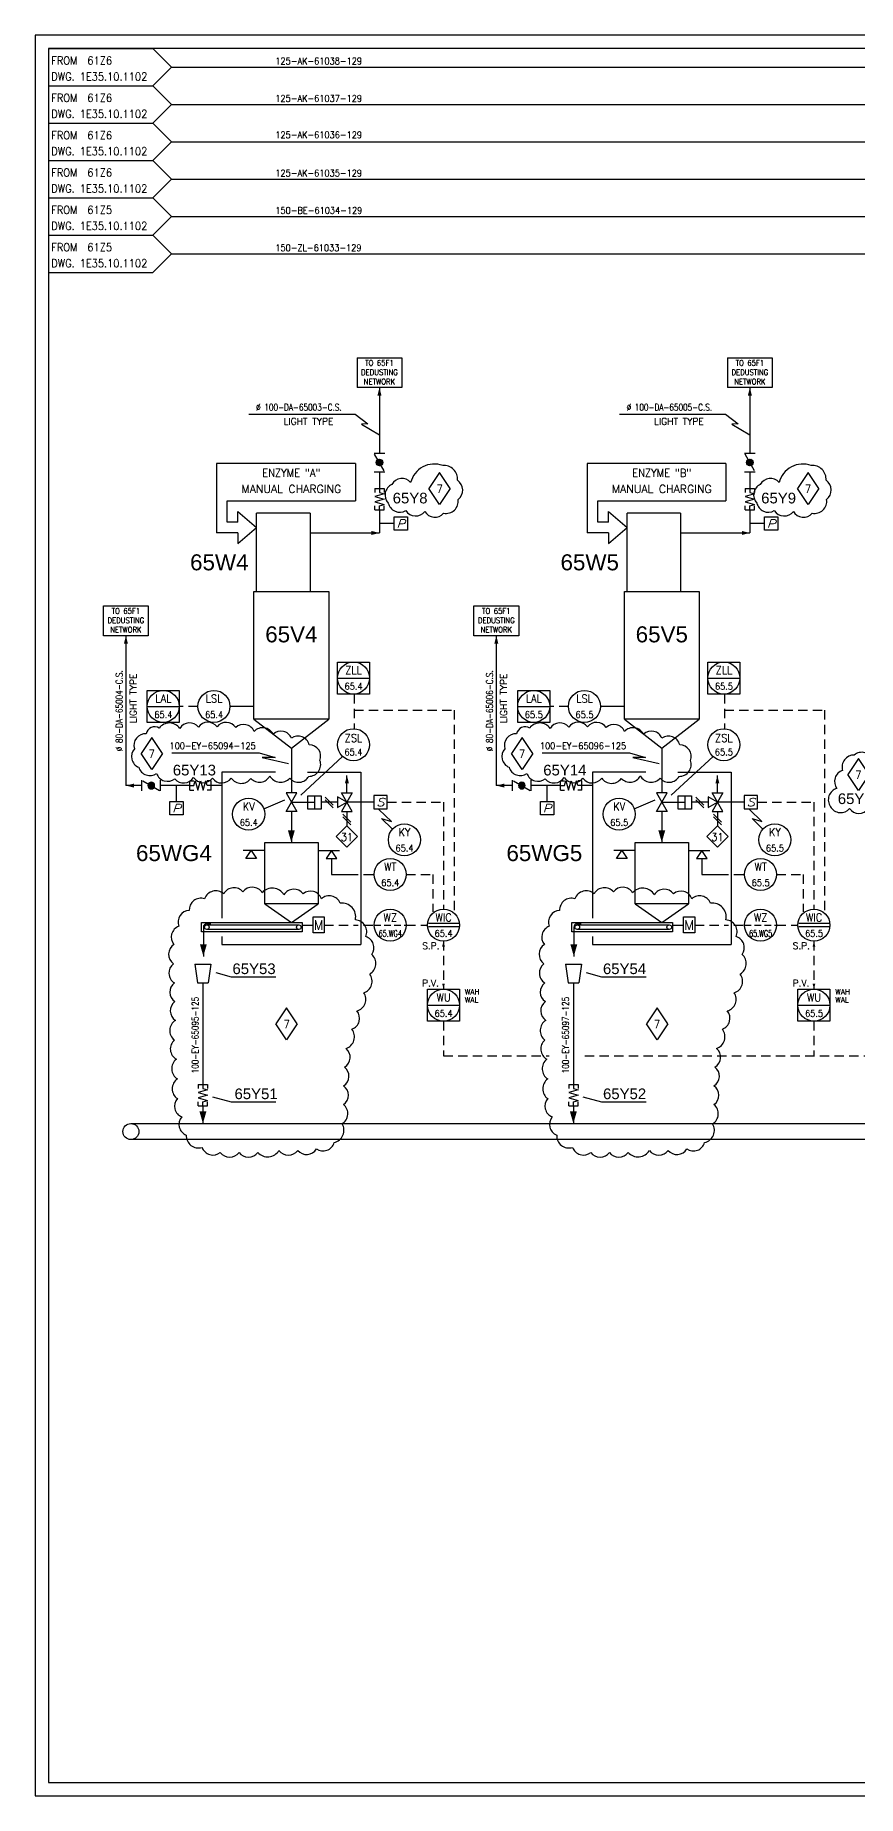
# Model space of a CAD drawing. Extents: x -2 to 170, y 0 to 66.
# Drawn here: x -2.2 to 28.7, y 0 to 66 of the extents above; entities that cross this region are included whole.
import ezdxf
from ezdxf.enums import TextEntityAlignment as Align

# ---------------------------------------------------------------- set-up
doc = ezdxf.new("R2010")
doc.units = 0
doc.header["$LTSCALE"] = 0.5
doc.header["$MEASUREMENT"] = 0
doc.linetypes.add('DASHED', pattern=[0.75, 0.5, -0.25])
doc.linetypes.add('TRATT2', pattern=[1.1, 0.7, -0.4])
doc.layers.get('0').update_dxf_attribs({"linetype": 'CONTINUOUS'})
for name, color, linetype in [('GREEN', 92, 'CONTINUOUS'), ('NUVOLA', 6, 'CONTINUOUS'), ('RED', 1, 'CONTINUOUS'), ('S', 7, 'CONTINUOUS'), ('TRATT2', 5, 'TRATT2'), ('Y', 92, 'CONTINUOUS')]:
    doc.layers.add(name, color=color, linetype=linetype)
doc.styles.add('A4', font='arial.ttf', dxfattribs={"height": 0.4})
doc.styles.add('A6', font='arial.ttf', dxfattribs={"height": 0.6})
doc.styles.add('C6', font='COMPLEX', dxfattribs={"height": 0.6})
doc.styles.add('S', font='ITALIC', dxfattribs={"height": 6})
doc.styles.add('S15', font='SIMPLEX', dxfattribs={"width": 0.9, "height": 0.15})
doc.styles.add('S2', font='SIMPLEX', dxfattribs={"height": 0.2})
doc.styles.add('S25', font='SIMPLEX', dxfattribs={"height": 0.25})
doc.styles.add('S2S', font='SIMPLEX', dxfattribs={"width": 0.7, "height": 0.2})
doc.styles.add('S3', font='SIMPLEX', dxfattribs={"width": 0.9, "height": 0.3})
doc.styles.add('S35S', font='SIMPLEX', dxfattribs={"width": 0.5, "height": 0.35})

# ---------------------------------------------------------------- blocks, each defined once
blk = doc.blocks.new('FRECC2', base_point=(19.5, 44))
at = {"layer": 'RED'}
blk.add_solid([(19.5, 44), (19.955, 44.13), (19.955, 43.87)], dxfattribs=at)
blk = doc.blocks.new('FLESS')
at = {"layer": 'S'}
for p, q in [((-0.175, 0.8), (-0.175, 0.65)), ((-0.175, 0.8), (0.175, 0.8)), ((0, 0.8), (0, 0.65)), ((0.175, 0.8), (0.175, 0.65)), ((0.175, 0.6), (-0.175, 0.5)), ((-0.175, 0.5), (0.175, 0.4)), ((0.175, 0.4), (-0.175, 0.3)), ((-0.175, 0.3), (0.175, 0.2)), ((-0.175, 0), (-0.175, 0.15)), ((-0.175, 0), (0.175, 0)), ((0, 0.65), (0.175, 0.6)), ((0, 0.15), (0.175, 0.2)), ((0, 0), (0, 0.15)), ((0.175, 0), (0.175, 0.15))]:
    blk.add_line(p, q, dxfattribs=at)
at = {"style": 'S2'}
for tag, p in [('1', (-0.3, 0.4)), ('2', (0.5, 0.4))]:
    blk.add_attdef(tag, text='', height=0.2, rotation=90, dxfattribs=at).set_placement(p, align=Align.CENTER)
blk = doc.blocks.new('LOCALE')
blk.add_circle((0, 0), 0.6)
at = {"width": 0.9}
for tag, height, style, p in [('SIGLA', 0.3, 'S3', (0.005, 0.139)), ('NUMERO', 0.25, 'S25', (0.005, -0.436))]:
    blk.add_attdef(tag, text='', height=height, dxfattribs=dict(at, style=style)).set_placement(p, align=Align.CENTER)
blk = doc.blocks.new('FRECC1', base_point=(50.2, 51.5))
blk.add_solid([(50.2, 51.5), (50.5, 51.575), (50.5, 51.425)])
blk = doc.blocks.new('MOTOR', base_point=(11.35, 51))
for p, q in [((11, 52), (11.7, 52)), ((11, 51), (11, 52)), ((11.7, 52), (11.7, 51)), ((11.7, 51), (11, 51))]:
    blk.add_line(p, q)
at = {"style": 'C6'}
blk.add_text('M', height=0.6, dxfattribs=at).set_placement((11.35, 51.18), align=Align.CENTER)
blk = doc.blocks.new('PRESA', base_point=(1.75, 0.1))
for p, q in [((1.5, 0.1), (1.5, 0.6)), ((1.5, 0.6), (2, 0.6)), ((2, 0.1), (1.5, 0.1)), ((2, 0.6), (2, 0.1))]:
    blk.add_line(p, q)
at = {"style": 'S', "width": 1.2}
blk.add_attdef('1', text='', height=0.3, dxfattribs=at).set_placement((1.75, 0.2), align=Align.CENTER)
blk = doc.blocks.new('STRUM0', base_point=(6.476, 4.681))
blk.add_circle((6.476, 4.681), 0.6)
at = {"style": 'S3', "width": 0.9}
blk.add_attdef('2', text='', height=0.3, dxfattribs=at).set_placement((6.481, 4.821), align=Align.CENTER)
at = {"layer": 'S', "style": 'S25', "width": 0.9}
blk.add_attdef('1', text='', height=0.25, dxfattribs=at).set_placement((6.481, 4.245), align=Align.CENTER)
blk = doc.blocks.new('STRUMC')
blk.add_line((-0.6, 0), (0.6, 0))
blk.add_lwpolyline([(-0.6, 0.6), (0.6, 0.6), (0.6, -0.6), (-0.6, -0.6), (-0.6, 0.6)])
blk.add_circle((0, 0), 0.6)
at = {"style": 'S3', "width": 0.9}
blk.add_attdef('2', text='', height=0.3, dxfattribs=at).set_placement((0.005, 0.139), align=Align.CENTER)
at = {"style": 'S2'}
for tag, p in [('3', (0.8, 0.4)), ('4', (0.8, 0.1))]:
    blk.add_attdef(tag, p, '', height=0.2, dxfattribs=at)
at = {"layer": 'S', "style": 'S25', "width": 0.9}
blk.add_attdef('1', text='', height=0.25, dxfattribs=at).set_placement((0.005, -0.436), align=Align.CENTER)
blk = doc.blocks.new('NOMEN', base_point=(35, 22))
for p, q in [((35, 22.8), (34.6, 22.4)), ((35.4, 22.4), (35, 22.8)), ((34.6, 22.4), (35, 22)), ((35, 22), (35.4, 22.4))]:
    blk.add_line(p, q)
at = {"style": 'S3', "width": 0.9}
blk.add_attdef('1', text='', height=0.3, dxfattribs=at).set_placement((35, 22.236), align=Align.CENTER)
blk = doc.blocks.new('COMPNEU', base_point=(32.45, 18.2))
for p, q in [((32.6, 18.35), (32.3, 18.05)), ((32.7, 18.35), (32.4, 18.05))]:
    blk.add_line(p, q)
blk = doc.blocks.new('STRUM', base_point=(33, 38))
blk.add_circle((33, 38), 0.6)
at = {"width": 0.9}
for tag, height, style, p in [('2', 0.3, 'S3', (33, 38.1)), ('1', 0.25, 'S25', (33, 37.6))]:
    blk.add_attdef(tag, text='', height=height, dxfattribs=dict(at, style=style)).set_placement(p, align=Align.CENTER)
blk = doc.blocks.new('K', base_point=(1.6, 2.4))
for p, q in [((1.6, 2.6), (1.6, 2.2)), ((1.6, 2.2), (2.3, 2.6)), ((2.3, 2.2), (1.6, 2.6)), ((2.3, 2.6), (2.3, 2.2))]:
    blk.add_line(p, q)
blk = doc.blocks.new('TREV', base_point=(31.1, 15.45))
for p, q in [((30.75, 15.65), (30.75, 15.25)), ((30.75, 15.25), (31.45, 15.65)), ((31.45, 15.25), (30.75, 15.65)), ((30.9, 15.8), (31.3, 15.8)), ((31.1, 15.45), (30.9, 15.8)), ((31.3, 15.8), (31.1, 15.45)), ((31.45, 15.65), (31.45, 15.25))]:
    blk.add_line(p, q)
blk = doc.blocks.new('COMPUTER')
blk.add_line((-0.6, 0), (0.6, 0))
blk.add_lwpolyline([(-0.6, 0.6), (0.6, 0.6), (0.6, -0.6), (-0.6, -0.6), (-0.6, 0.6)])
blk.add_circle((0, 0), 0.6)
at = {"width": 0.9}
for tag, height, style, p in [('SIGLA', 0.3, 'S3', (0.005, 0.139)), ('NUMERO', 0.25, 'S25', (0.005, -0.436))]:
    blk.add_attdef(tag, text='', height=height, dxfattribs=dict(at, style=style)).set_placement(p, align=Align.CENTER)
at = {"style": 'S2'}
for tag, p in [('3', (0.8, 0.4)), ('4', (0.8, 0.1))]:
    blk.add_attdef(tag, p, '', height=0.2, dxfattribs=at)
blk = doc.blocks.new('LINEA-P')
at = {"style": 'S25', "width": 0.8}
blk.add_attdef('PRO', (0.016, 0.126), '', height=0.25, dxfattribs=at)
at = {"style": 'S25', "flags": 1}
for tag, p, width in [('LINE', (0.016, -0.303), 0.8), ('FROM', (0.016, -0.731), 0.8), ('TO', (0.016, -1.16), 0.8), ('SIZE', (0.016, -2.017), 0.8), ('FLUID', (0.016, -1.588), 0.8), ('T.C', (0.016, -2.874), 0.8), ('CLASS', (0.016, -2.445), 0.8), ('BARS', (0, -3.258), 0.8), ('TRAC', (0, -4.076), 0.9), ('RATING', (0, -3.656), 0.8), ('ISOLAT', (0, -4.485), 0.8), ('SPESS', (0, -4.913), 0.8)]:
    blk.add_attdef(tag, p, '', height=0.25, dxfattribs=dict(at, width=width))
blk = doc.blocks.new('QUA-LOC')
for p, q in [((-0.566, 0.076), (0.578, 0.076)), ((-0.566, -0.056), (0.578, -0.056))]:
    blk.add_line(p, q)
blk.add_circle((0, 0), 0.6)
at = {"width": 0.9}
for tag, height, style, p in [('SIGLA', 0.3, 'S3', (0.005, 0.139)), ('NUMERO', 0.25, 'S25', (0.005, -0.436))]:
    blk.add_attdef(tag, text='', height=height, dxfattribs=dict(at, style=style)).set_placement(p, align=Align.CENTER)
blk = doc.blocks.new('FRECC4')
blk.add_solid([(0, 0), (0.21, 0.0525), (0.21, -0.0525)])
blk = doc.blocks.new('*X20')
for p, q in [((12.778, 29.501), (12.903, 29.626)), ((12.782, 29.47), (12.934, 29.622)), ((12.786, 29.544), (12.86, 29.618)), ((12.792, 29.444), (12.96, 29.612)), ((12.806, 29.423), (12.981, 29.598)), ((12.823, 29.405), (12.999, 29.581)), ((12.844, 29.391), (13.013, 29.56)), ((12.87, 29.38), (13.023, 29.534)), ((12.9, 29.376), (13.028, 29.504)), ((12.942, 29.382), (13.022, 29.462))]:
    blk.add_line(p, q)
blk = doc.blocks.new('B')
for p, q in [((0, 0.2), (0, -0.2)), ((0.041, -0.178), (0.665, 0.18)), ((0.7, 0.2), (0.7, -0.2))]:
    blk.add_line(p, q)
blk.add_circle((0.353, 0.001), 0.125)
blk.add_blockref('*X20', (-12.55, -29.5))
at = {"layer": 'S', "style": 'S2S', "width": 0.7}
for p in [(0.35, 0.3), (0.35, -0.5)]:
    blk.add_attdef('B', text='', height=0.2, dxfattribs=at).set_placement(p, align=Align.CENTER)
blk = doc.blocks.new('LOSAND', base_point=(17.8, 5.4))
for p, q in [((13.2, 6.1), (17.1, 6.1)), ((13.2, 6.1), (13.2, 4.7)), ((17.1, 6.1), (17.8, 5.4)), ((17.8, 5.4), (17.1, 4.7)), ((13.2, 4.7), (17.1, 4.7))]:
    blk.add_line(p, q)
at = {"layer": 'S'}
for tag, p, height, style, width in [('3', (13.3, 5.5), 0.35, 'S35S', 0.5), ('1', (13.3, 5.5), 0.3, 'S3', 0.9), ('4', (13.3, 4.9), 0.35, 'S35S', 0.5), ('2', (13.3, 4.9), 0.3, 'S3', 0.9)]:
    blk.add_attdef(tag, p, '', height=height, dxfattribs=dict(at, style=style, width=width))
blk = doc.blocks.new('LINEA')
at = {"layer": 'S', "style": 'S25', "width": 0.9}
blk.add_attdef('LINE', (0, 0.14), '', height=0.25, dxfattribs=at)
blk = doc.blocks.new('RETRO-Q')
at = {"linetype": 'DASHED'}
blk.add_line((-0.6, 0), (0.6, 0), dxfattribs=at)
blk.add_circle((0, 0), 0.6)
at = {"width": 0.9}
for tag, height, style, p in [('SIGLA', 0.3, 'S3', (0.005, 0.139)), ('NUMERO', 0.25, 'S25', (0.005, -0.436))]:
    blk.add_attdef(tag, text='', height=height, dxfattribs=dict(at, style=style)).set_placement(p, align=Align.CENTER)
blk = doc.blocks.new('RIDSP')
at = {"layer": 'S'}
for p, q in [((0.7, 0.3), (0, 0.2)), ((0, 0.2), (0, -0.2)), ((0.7, 0.3), (0.7, -0.3)), ((0.7, -0.3), (0, -0.2))]:
    blk.add_line(p, q, dxfattribs=at)
blk = doc.blocks.new('REV')
at = {"layer": 'Y'}
for p, q in [((0, 0.6), (-0.4, 0)), ((0, -0.6), (-0.4, 0)), ((0.4, 0), (0, 0.6)), ((0.4, 0), (0, -0.6))]:
    blk.add_line(p, q, dxfattribs=at)
at = {"layer": 'Y', "color": 0, "style": 'S3', "width": 0.9}
blk.add_attdef('REV', text='', height=0.3, dxfattribs=at).set_placement((0, -0.162), align=Align.CENTER)

msp = doc.modelspace()

# ---------------------------------------------------------------- linework, layer by layer
for p, q in [((170.071, 66), (-2.162, 66)), ((-2.162, 66), (-2.162, 0)), ((9.894, 53.91), (9.894, 52.79)), ((23.773, 53.91), (23.773, 52.79)), ((10.734, 52.79), (10.734, 50.328)), ((24.613, 52.79), (24.613, 50.328)), ((9.834, 49.94), (4.634, 49.94)), ((4.634, 49.94), (4.634, 47.34)), ((9.834, 49.94), (9.834, 48.54)), ((10.734, 49.628), (10.734, 48.89)), ((23.713, 49.94), (18.513, 49.94)), ((18.513, 49.94), (18.513, 47.34)), ((23.713, 49.94), (23.713, 48.54)), ((24.613, 49.628), (24.613, 48.89)), ((5.034, 48.54), (9.834, 48.54)), ((5.034, 47.74), (5.034, 48.54)), ((10.734, 48.19), (10.734, 47.34)), ((18.913, 48.54), (23.713, 48.54)), ((18.913, 47.74), (18.913, 48.54)), ((24.613, 48.19), (24.613, 47.34)), ((5.434, 47.74), (5.034, 47.74)), ((5.434, 48.14), (6.134, 47.54)), ((5.434, 47.74), (5.434, 48.14)), ((5.434, 46.94), (6.134, 47.54)), ((11.284, 47.69), (10.734, 47.69)), ((19.313, 47.74), (18.913, 47.74)), ((19.313, 48.14), (20.013, 47.54)), ((19.313, 47.74), (19.313, 48.14)), ((19.313, 46.94), (20.013, 47.54)), ((25.163, 47.69), (24.613, 47.69)), ((5.434, 47.34), (4.634, 47.34)), ((5.434, 47.34), (5.434, 46.94)), ((8.134, 47.34), (10.734, 47.34)), ((19.313, 47.34), (18.513, 47.34)), ((19.313, 47.34), (19.313, 46.94)), ((22.013, 47.34), (24.613, 47.34)), ((1.234, 43.49), (1.234, 37.87)), ((15.113, 43.49), (15.113, 37.87)), ((6.034, 40.84), (5.134, 40.84)), ((19.913, 40.84), (19.013, 40.84)), ((2.957, 39.092), (6.222, 39.092)), ((6.222, 39.092), (6.823, 38.926)), ((9.356, 38.957), (7.79, 37.511)), ((16.836, 39.092), (20.101, 39.092)), ((20.101, 39.092), (20.702, 38.926)), ((23.235, 38.957), (21.668, 37.511)), ((6.823, 38.926), (6.346, 38.926)), ((6.346, 38.926), (7.333, 38.701)), ((20.702, 38.926), (20.224, 38.926)), ((20.224, 38.926), (21.212, 38.701)), ((1.834, 37.87), (1.234, 37.87)), ((3.634, 37.87), (2.534, 37.87)), ((3.134, 37.27), (3.134, 37.87)), ((4.834, 37.87), (4.434, 37.87)), ((9.516, 37.603), (9.516, 38.252)), ((15.713, 37.87), (15.113, 37.87)), ((17.513, 37.87), (16.413, 37.87)), ((17.013, 37.27), (17.013, 37.87)), ((18.713, 37.87), (18.313, 37.87)), ((23.395, 37.603), (23.395, 38.252)), ((6.403, 37), (7.185, 37.337)), ((7.434, 37.248), (8.301, 37.248)), ((8.301, 37.484), (8.301, 36.986)), ((9.166, 37.253), (8.551, 37.253)), ((10.52, 37.253), (9.516, 37.253)), ((11.181, 36.523), (10.716, 36.975)), ((20.282, 37), (21.064, 37.337)), ((21.313, 37.248), (22.18, 37.248)), ((22.18, 37.484), (22.18, 36.986)), ((23.045, 37.253), (22.429, 37.253)), ((24.398, 37.253), (23.395, 37.253)), ((25.06, 36.523), (24.595, 36.975)), ((9.516, 36.903), (9.516, 36.356)), ((10.815, 36.635), (11.181, 36.523)), ((11.211, 36.244), (10.815, 36.635)), ((23.395, 36.903), (23.395, 36.356)), ((24.693, 36.635), (25.06, 36.523)), ((25.09, 36.244), (24.693, 36.635)), ((5.734, 35.14), (5.934, 35.44)), ((6.134, 35.14), (5.734, 35.14)), ((5.934, 35.44), (6.134, 35.14)), ((8.934, 35.44), (8.734, 35.14)), ((8.734, 35.14), (9.134, 35.14)), ((9.134, 35.14), (8.934, 35.44)), ((8.934, 35.14), (8.934, 34.54)), ((19.613, 35.14), (19.813, 35.44)), ((20.013, 35.14), (19.613, 35.14)), ((19.813, 35.44), (20.013, 35.14)), ((22.813, 35.44), (22.613, 35.14)), ((22.613, 35.14), (23.013, 35.14)), ((23.013, 35.14), (22.813, 35.44)), ((22.813, 35.14), (22.813, 34.54)), ((8.934, 34.54), (9.934, 34.54)), ((10.134, 34.54), (10.534, 34.54)), ((22.813, 34.54), (23.813, 34.54)), ((24.013, 34.54), (24.413, 34.54)), ((4.266, 32.646), (7.715, 32.646)), ((7.715, 32.475), (4.266, 32.475)), ((18.145, 32.646), (21.593, 32.646)), ((21.593, 32.475), (18.145, 32.475)), ((5.19, 30.684), (4.618, 30.846)), ((6.85, 30.684), (5.19, 30.684)), ((19.068, 30.684), (18.496, 30.846)), ((20.729, 30.684), (19.068, 30.684)), ((5.19, 25.997), (4.491, 26.194)), ((6.85, 25.997), (5.19, 25.997)), ((19.068, 25.997), (18.37, 26.194)), ((20.729, 25.997), (19.068, 25.997)), ((-2.162, 0), (170.071, 0))]:
    msp.add_line(p, q)
for points in [[(5.844, 51.792), (9.821, 51.792), (10.293, 51.432), (10.057, 51.421), (10.734, 51.025)], [(19.722, 51.792), (23.7, 51.792), (24.172, 51.432), (23.936, 51.421), (24.613, 51.025)]]:
    msp.add_lwpolyline(points)
for centre in [(4.266, 32.561), (7.715, 32.561), (18.145, 32.561), (21.593, 32.561)]:
    msp.add_circle(centre, 0.0857)
at = {"layer": 'GREEN'}
for p, q in [((6.134, 45.14), (6.134, 48.088)), ((8.134, 48.088), (6.134, 48.088)), ((8.134, 48.088), (8.134, 45.14)), ((20.013, 45.14), (20.013, 48.088)), ((22.013, 48.088), (20.013, 48.088)), ((20.013, 45.14), (20.013, 48.088)), ((22.013, 48.088), (22.013, 45.14)), ((22.013, 48.088), (22.013, 45.14)), ((6.034, 45.14), (8.834, 45.14)), ((6.034, 40.357), (6.034, 45.14)), ((8.834, 45.14), (8.834, 40.357)), ((19.913, 45.14), (22.713, 45.14)), ((19.913, 45.14), (22.713, 45.14)), ((19.913, 40.357), (19.913, 45.14)), ((22.713, 45.14), (22.713, 40.357)), ((8.834, 40.357), (6.034, 40.357)), ((6.034, 40.357), (7.434, 39.277)), ((7.434, 39.277), (8.834, 40.357)), ((22.713, 40.357), (19.913, 40.357)), ((19.913, 40.357), (21.313, 39.277)), ((21.313, 39.277), (22.713, 40.357)), ((6.834, 38.37), (4.834, 38.37)), ((4.834, 38.37), (4.834, 32.901)), ((8.034, 38.37), (10.034, 38.37)), ((10.034, 38.37), (10.034, 31.915)), ((20.713, 38.37), (18.713, 38.37)), ((18.713, 38.37), (18.713, 32.901)), ((21.913, 38.37), (23.913, 38.37)), ((23.913, 38.37), (23.913, 31.915)), ((6.434, 35.74), (8.434, 35.74)), ((6.434, 33.44), (6.434, 35.74)), ((8.434, 35.74), (8.434, 33.44)), ((20.313, 35.74), (22.313, 35.74)), ((20.313, 33.44), (20.313, 35.74)), ((22.313, 35.74), (22.313, 33.44)), ((6.434, 35.44), (5.634, 35.44)), ((8.434, 35.44), (9.234, 35.44)), ((20.313, 35.44), (19.513, 35.44)), ((22.313, 35.44), (23.113, 35.44)), ((8.434, 33.44), (6.434, 33.44)), ((6.434, 33.44), (7.434, 32.74)), ((7.434, 32.74), (8.434, 33.44)), ((22.313, 33.44), (20.313, 33.44)), ((20.313, 33.44), (21.313, 32.74)), ((21.313, 32.74), (22.313, 33.44)), ((4.068, 32.386), (4.068, 32.74)), ((4.068, 32.74), (7.834, 32.74)), ((7.834, 32.386), (4.068, 32.386)), ((7.834, 32.74), (7.834, 32.386)), ((7.834, 32.64), (8.234, 32.64)), ((17.947, 32.386), (17.947, 32.74)), ((17.947, 32.74), (21.713, 32.74)), ((21.713, 32.386), (17.947, 32.386)), ((21.713, 32.74), (21.713, 32.386)), ((21.713, 32.64), (22.113, 32.64)), ((4.834, 32.208), (4.834, 31.915)), ((4.834, 31.915), (10.034, 31.915)), ((18.713, 32.208), (18.713, 31.915)), ((18.713, 31.915), (23.913, 31.915)), ((1.421, 25.2), (137.271, 25.2)), ((137.271, 24.6), (1.421, 24.6))]:
    msp.add_line(p, q, dxfattribs=at)
msp.add_circle((1.421, 24.9), 0.3, dxfattribs=at)
at = {"layer": 'NUVOLA'}
for points in [[(11.902, 49.233, 0.520567), (11.197, 49.157, 0.520567), (11.197, 49.157, 0.520567), (11.067, 48.463, 0.520567), (11.067, 48.463, 0.520567), (11.718, 48.181, 0.520567), (11.718, 48.181, 0.520567), (12.434, 48.149, 0.520567), (12.434, 48.149, 0.520567), (13.139, 48.084, 0.520567), (13.139, 48.084, 0.520567), (13.682, 48.593, 0.520567), (13.682, 48.593, 0.508656), (13.658, 49.316, 0.520567), (13.658, 49.316, 0.469758), (13.103, 49.869, 0.520567), (13.103, 49.869, 0.444289)], [(25.709, 49.233, 0.520567), (25.004, 49.157, 0.520567), (25.004, 49.157, 0.520567), (24.874, 48.463, 0.520567), (24.874, 48.463, 0.520567), (25.525, 48.181, 0.520567), (25.525, 48.181, 0.520567), (26.241, 48.149, 0.520567), (26.241, 48.149, 0.520567), (26.946, 48.084, 0.520567), (26.946, 48.084, 0.520567), (27.489, 48.593, 0.520567), (27.489, 48.593, 0.508656), (27.465, 49.316, 0.520567), (27.465, 49.316, 0.469758), (26.91, 49.869, 0.520567), (26.91, 49.869, 0.444289)], [(1.994, 39.813, 0.520567), (1.556, 39.251, 0.520567), (1.556, 39.251, 0.520567), (1.716, 38.556, 0.520567), (1.716, 38.556, 0.520567), (2.382, 38.327, 0.520567), (2.382, 38.327, 0.520567), (3.07, 38.126, 0.520567), (3.07, 38.126, 0.520567), (3.772, 38.175, 0.520567), (3.772, 38.175, 0.520567), (4.48, 38.147, 0.520567), (4.48, 38.147, 0.520567), (5.181, 38.154, 0.520567), (5.181, 38.154, 0.520567), (5.917, 38.137, 0.520567), (5.917, 38.137, 0.520567), (6.628, 38.237, 0.520567), (6.628, 38.237, 0.520567), (7.373, 38.148, 0.520567), (7.373, 38.148, 0.520567), (8.084, 38.214, 0.520567), (8.084, 38.214, 0.520567), (8.506, 38.814, 0.520567), (8.506, 38.814, 0.520567), (8.106, 39.403, 0.520567), (8.106, 39.403, 0.520567), (7.439, 39.647, 0.520567), (7.439, 39.647, 0.520567), (6.75, 39.802, 0.520567), (6.75, 39.802, 0.520567), (6.039, 39.902, 0.520567), (6.039, 39.902, 0.520567), (5.351, 40.047, 0.520567), (5.351, 40.047, 0.520567), (4.651, 40.069, 0.520567), (4.651, 40.069, 0.520567), (3.951, 40.058, 0.520567), (3.951, 40.058, 0.520567), (3.251, 40.013, 0.520567), (3.251, 40.013, 0.520567), (2.484, 40.024, 0.520567), (2.484, 40.024, 0.520567)], [(15.872, 39.813, 0.520567), (15.435, 39.251, 0.520567), (15.435, 39.251, 0.520567), (15.594, 38.556, 0.520567), (15.594, 38.556, 0.520567), (16.261, 38.327, 0.520567), (16.261, 38.327, 0.520567), (16.949, 38.126, 0.520567), (16.949, 38.126, 0.520567), (17.65, 38.175, 0.520567), (17.65, 38.175, 0.520567), (18.359, 38.147, 0.520567), (18.359, 38.147, 0.520567), (19.06, 38.154, 0.520567), (19.06, 38.154, 0.520567), (19.796, 38.137, 0.520567), (19.796, 38.137, 0.520567), (20.507, 38.237, 0.520567), (20.507, 38.237, 0.520567), (21.251, 38.148, 0.520567), (21.251, 38.148, 0.520567), (21.962, 38.214, 0.520567), (21.962, 38.214, 0.520567), (22.385, 38.814, 0.520567), (22.385, 38.814, 0.520567), (21.985, 39.403, 0.520567), (21.985, 39.403, 0.520567), (21.318, 39.647, 0.520567), (21.318, 39.647, 0.520567), (20.629, 39.802, 0.520567), (20.629, 39.802, 0.520567), (19.918, 39.902, 0.520567), (19.918, 39.902, 0.520567), (19.229, 40.047, 0.520567), (19.229, 40.047, 0.520567), (18.529, 40.069, 0.520567), (18.529, 40.069, 0.520567), (17.829, 40.058, 0.520567), (17.829, 40.058, 0.520567), (17.129, 40.013, 0.520567), (17.129, 40.013, 0.520567), (16.363, 40.024, 0.520567), (16.363, 40.024, 0.520567)], [(27.875, 37.762, 0.520567), (27.635, 37.078, 0.520567), (27.635, 37.078, 0.520567), (28.347, 37.007, 0.520567), (28.347, 37.007, 0.520567), (29.049, 37.007, 0.520567), (29.049, 37.007, 0.982147), (29.592, 37.451, 0.520567), (29.592, 37.451, 0.520567), (29.343, 38.109, 0.520567), (29.343, 38.109, 0.520567), (29.218, 38.829, 0.520567), (29.218, 38.829, 0.520567), (28.525, 39.015, 0.520567), (28.525, 39.015, 0.520567), (28.089, 38.438, 0.520567), (28.089, 38.438, 0.520567)], [(9.26, 33.464, 0.520567), (8.558, 33.63, 0.520567), (8.558, 33.63, 0.520567), (7.874, 33.815, 0.520567), (7.874, 33.815, 0.520567), (7.154, 33.778, 0.520567), (7.154, 33.778, 0.520567), (6.341, 33.852, 0.520567), (6.341, 33.852, 0.520567), (5.62, 33.889, 0.520567), (5.62, 33.889, 0.520567), (4.9, 33.815, 0.520567), (4.9, 33.815, 0.520567), (4.179, 33.63, 0.520567), (4.179, 33.63, 0.520567), (3.607, 33.187, 0.520567), (3.607, 33.187, 0.520567), (3.219, 32.596, 0.520567), (3.219, 32.596, 0.520567), (3.034, 31.913, 0.520567), (3.034, 31.913, 0.520567), (3.015, 31.193, 0.520567), (3.015, 31.193, 0.520567), (3.052, 30.473, 0.520567), (3.052, 30.473, 0.520567), (3.071, 29.771, 0.520567), (3.071, 29.771, 0.520567), (3.089, 29.07, 0.520567), (3.089, 29.07, 0.520567), (3.052, 28.331, 0.520567), (3.052, 28.331, 0.520567), (3.126, 27.611, 0.520567), (3.126, 27.611, 0.520567), (3.163, 26.873, 0.520567), (3.163, 26.873, 0.520567), (3.163, 26.134, 0.520567), (3.163, 26.134, 0.520567), (3.329, 25.451, 0.520567), (3.329, 25.451, 0.520567), (3.496, 24.768, 0.520567), (3.496, 24.768, 0.520567), (4.087, 24.306, 0.520567), (4.087, 24.306, 0.520567), (4.771, 24.121, 0.520567), (4.771, 24.121, 0.520567), (5.473, 24.121, 0.520567), (5.473, 24.121, 0.520567), (6.175, 24.121, 0.520567), (6.175, 24.121, 0.520567), (6.969, 24.195, 0.520567), (6.969, 24.195, 0.520567), (7.671, 24.195, 0.520567), (7.671, 24.195, 0.520567), (8.373, 24.251, 0.520567), (8.373, 24.251, 0.520567), (9.038, 24.491, 0.520567), (9.038, 24.491, 0.520567), (9.334, 25.192, 0.520567), (9.334, 25.192, 0.520567), (9.389, 25.912, 0.520567), (9.389, 25.912, 0.520567), (9.389, 26.614, 0.520567), (9.389, 26.614, 0.520567), (9.426, 27.316, 0.520567), (9.426, 27.316, 0.520567), (9.482, 28.017, 0.520567), (9.482, 28.017, 0.520567), (9.703, 28.737, 0.520567), (9.703, 28.737, 0.520567), (9.888, 29.421, 0.520567), (9.888, 29.421, 0.520567), (10.147, 30.104, 0.520567), (10.147, 30.104, 0.520567), (10.369, 30.805, 0.520567), (10.369, 30.805, 0.520567), (10.443, 31.544, 0.520567), (10.443, 31.544, 0.520567), (10.221, 32.209, 0.520567), (10.221, 32.209, 0.520567), (9.833, 32.836, 0.520567), (9.833, 32.836, 0.520567)], [(23.139, 33.464, 0.520567), (22.437, 33.63, 0.520567), (22.437, 33.63, 0.520567), (21.753, 33.815, 0.520567), (21.753, 33.815, 0.520567), (21.033, 33.778, 0.520567), (21.033, 33.778, 0.520567), (20.22, 33.852, 0.520567), (20.22, 33.852, 0.520567), (19.499, 33.889, 0.520567), (19.499, 33.889, 0.520567), (18.779, 33.815, 0.520567), (18.779, 33.815, 0.520567), (18.058, 33.63, 0.520567), (18.058, 33.63, 0.520567), (17.485, 33.187, 0.520567), (17.485, 33.187, 0.520567), (17.097, 32.596, 0.520567), (17.097, 32.596, 0.520567), (16.913, 31.913, 0.520567), (16.913, 31.913, 0.520567), (16.894, 31.193, 0.520567), (16.894, 31.193, 0.520567), (16.931, 30.473, 0.520567), (16.931, 30.473, 0.520567), (16.95, 29.771, 0.520567), (16.95, 29.771, 0.520567), (16.968, 29.07, 0.520567), (16.968, 29.07, 0.520567), (16.931, 28.331, 0.520567), (16.931, 28.331, 0.520567), (17.005, 27.611, 0.520567), (17.005, 27.611, 0.520567), (17.042, 26.873, 0.520567), (17.042, 26.873, 0.520567), (17.042, 26.134, 0.520567), (17.042, 26.134, 0.520567), (17.208, 25.451, 0.520567), (17.208, 25.451, 0.520567), (17.374, 24.768, 0.520567), (17.374, 24.768, 0.520567), (17.966, 24.306, 0.520567), (17.966, 24.306, 0.520567), (18.649, 24.121, 0.520567), (18.649, 24.121, 0.520567), (19.351, 24.121, 0.520567), (19.351, 24.121, 0.520567), (20.053, 24.121, 0.520567), (20.053, 24.121, 0.520567), (20.848, 24.195, 0.520567), (20.848, 24.195, 0.520567), (21.55, 24.195, 0.520567), (21.55, 24.195, 0.520567), (22.252, 24.251, 0.520567), (22.252, 24.251, 0.520567), (22.917, 24.491, 0.520567), (22.917, 24.491, 0.520567), (23.213, 25.192, 0.520567), (23.213, 25.192, 0.520567), (23.268, 25.912, 0.520567), (23.268, 25.912, 0.520567), (23.268, 26.614, 0.520567), (23.268, 26.614, 0.520567), (23.305, 27.316, 0.520567), (23.305, 27.316, 0.520567), (23.36, 28.017, 0.520567), (23.36, 28.017, 0.520567), (23.582, 28.737, 0.520567), (23.582, 28.737, 0.520567), (23.767, 29.421, 0.520567), (23.767, 29.421, 0.520567), (24.026, 30.104, 0.520567), (24.026, 30.104, 0.520567), (24.247, 30.805, 0.520567), (24.247, 30.805, 0.520567), (24.321, 31.544, 0.520567), (24.321, 31.544, 0.520567), (24.099, 32.209, 0.520567), (24.099, 32.209, 0.520567), (23.712, 32.836, 0.520567), (23.712, 32.836, 0.520567)]]:
    msp.add_lwpolyline(points, format="xyb", close=True, dxfattribs=at)
at = {"layer": 'RED'}
for p, q in [((169.571, 65.5), (-1.662, 65.5)), ((-1.662, 65.5), (-1.662, 0.5)), ((2.938, 64.8), (120.696, 64.8)), ((2.938, 63.4), (105.705, 63.4)), ((2.938, 62), (90.713, 62)), ((2.938, 60.6), (75.722, 60.6)), ((2.938, 59.2), (45.855, 59.2)), ((2.938, 57.8), (30.683, 57.8)), ((7.434, 39.277), (7.434, 37.598)), ((21.313, 39.277), (21.313, 37.598)), ((7.434, 36.898), (7.434, 35.74)), ((21.313, 36.898), (21.313, 35.74)), ((4.138, 32.561), (4.138, 31.468)), ((4.266, 32.688), (4.416, 32.688)), ((18.017, 32.561), (18.017, 31.468)), ((18.145, 32.688), (18.294, 32.688)), ((4.121, 30.472), (4.121, 26.66)), ((18, 30.472), (18, 26.66)), ((4.121, 25.86), (4.121, 25.2)), ((18, 25.86), (18, 25.2)), ((-1.662, 0.5), (169.571, 0.5))]:
    msp.add_line(p, q, dxfattribs=at)
for centre in [(4.266, 32.561), (18.145, 32.561)]:
    msp.add_arc(centre, 0.128, 90, 180, dxfattribs=at)
at = {"layer": 'S'}
for p, q in [((9.894, 53.91), (11.574, 53.91)), ((11.574, 53.91), (11.574, 52.79)), ((23.773, 53.91), (25.453, 53.91)), ((25.453, 53.91), (25.453, 52.79)), ((11.574, 52.79), (9.894, 52.79)), ((25.453, 52.79), (23.773, 52.79)), ((0.394, 43.49), (0.394, 44.61)), ((0.394, 44.61), (2.074, 44.61)), ((2.074, 44.61), (2.074, 43.49)), ((14.273, 43.49), (14.273, 44.61)), ((14.273, 44.61), (15.953, 44.61)), ((15.953, 44.61), (15.953, 43.49)), ((2.074, 43.49), (0.394, 43.49)), ((15.953, 43.49), (14.273, 43.49))]:
    msp.add_line(p, q, dxfattribs=at)
at = {"layer": 'TRATT2'}
for p, q in [((9.787, 41.303), (9.787, 40.003)), ((23.666, 41.303), (23.666, 40.003)), ((3.934, 40.84), (3.234, 40.84)), ((9.787, 40.703), (13.534, 40.703)), ((13.534, 40.703), (13.534, 33.14)), ((17.813, 40.84), (17.113, 40.84)), ((23.666, 40.703), (27.413, 40.703)), ((27.413, 40.703), (27.413, 33.14)), ((11.02, 37.253), (13.134, 37.253)), ((13.134, 37.253), (13.134, 33.24)), ((24.898, 37.253), (27.013, 37.253)), ((27.013, 37.253), (27.013, 33.24)), ((11.734, 34.54), (12.734, 34.54)), ((12.734, 34.54), (12.734, 33.14)), ((25.613, 34.54), (26.613, 34.54)), ((26.613, 34.54), (26.613, 33.14)), ((8.666, 32.64), (9.934, 32.64)), ((10.134, 32.64), (10.534, 32.64)), ((11.734, 32.64), (12.534, 32.64)), ((22.545, 32.64), (23.813, 32.64)), ((24.013, 32.64), (24.413, 32.64)), ((25.613, 32.64), (26.413, 32.64)), ((13.134, 32.04), (13.134, 30.24)), ((27.013, 32.04), (27.013, 30.24)), ((13.134, 29.04), (13.134, 27.74)), ((27.013, 29.04), (27.013, 27.74)), ((13.134, 27.74), (17.099, 27.74)), ((18.432, 27.74), (31.353, 27.74))]:
    msp.add_line(p, q, dxfattribs=at)

# ---------------------------------------------------------------- block references
for name, p, values in [('LOSAND', (2.938, 64.8), {'1': 'FROM  61Z6', '2': 'DWG. 1E35.10.1102'}), ('LOSAND', (2.938, 63.4), {'1': 'FROM  61Z6', '2': 'DWG. 1E35.10.1102'}), ('LOSAND', (2.938, 62), {'1': 'FROM  61Z6', '2': 'DWG. 1E35.10.1102'}), ('LOSAND', (2.938, 60.6), {'1': 'FROM  61Z6', '2': 'DWG. 1E35.10.1102'}), ('LOSAND', (2.938, 59.2), {'1': 'FROM  61Z5', '2': 'DWG. 1E35.10.1102'}), ('LOSAND', (2.938, 57.8), {'1': 'FROM  61Z5', '2': 'DWG. 1E35.10.1102'}), ('REV', (12.988, 49.01), {'REV': '7'}), ('REV', (26.795, 49.01), {'REV': '7'}), ('STRUMC', (9.76, 41.903), {'2': 'ZLL', '1': '65.4'}), ('STRUMC', (23.638, 41.903), {'2': 'ZLL', '1': '65.5'}), ('COMPUTER', (2.634, 40.84), {'SIGLA': 'LAL', 'NUMERO': '65.4'}), ('LOCALE', (4.534, 40.84), {'SIGLA': 'LSL', 'NUMERO': '65.4'}), ('COMPUTER', (16.513, 40.84), {'SIGLA': 'LAL', 'NUMERO': '65.5'}), ('LOCALE', (18.413, 40.84), {'SIGLA': 'LSL', 'NUMERO': '65.5'}), ('REV', (2.202, 39.072), {'REV': '7'}), ('REV', (16.081, 39.072), {'REV': '7'}), ('REV', (28.677, 38.284), {'REV': '7'}), ('STRUM0', (5.834, 36.798), {'2': 'KV', '1': '65.4'}), ('STRUM0', (19.713, 36.798), {'2': 'KV', '1': '65.5'}), ('NOMEN', (9.516, 35.556), {'1': '31'}), ('STRUM0', (11.668, 35.836), {'2': 'KY', '1': '65.4'}), ('NOMEN', (23.395, 35.556), {'1': '31'}), ('STRUM0', (25.547, 35.836), {'2': 'KY', '1': '65.5'}), ('LOCALE', (11.134, 34.54), {'SIGLA': 'WT', 'NUMERO': '65.4'}), ('LOCALE', (25.013, 34.54), {'SIGLA': 'WT', 'NUMERO': '65.5'}), ('QUA-LOC', (13.134, 32.64), {'SIGLA': 'WIC', 'NUMERO': '65.4'}), ('QUA-LOC', (27.013, 32.64), {'SIGLA': 'WIC', 'NUMERO': '65.5'}), ('COMPUTER', (13.134, 29.64), {'SIGLA': 'WU', 'NUMERO': '65.4', '3': 'WAH', '4': 'WAL'}), ('COMPUTER', (27.013, 29.64), {'SIGLA': 'WU', 'NUMERO': '65.5', '3': 'WAH', '4': 'WAL'}), ('REV', (7.256, 28.936), {'REV': '7'}), ('REV', (21.135, 28.936), {'REV': '7'})]:
    msp.add_blockref(name, p).add_auto_attribs(values)
ref = msp.add_blockref('LINEA-P', (9.625, 51.8), dxfattribs=dict(xscale=-1))
ref.add_attrib('PRO', 'Ø 100-DA-65003-C.S.', (6.114, 51.926), dxfattribs={"height": 0.25, "style": 'S25', "width": 0.8})
for name, p, rotation in [('FRECC1', (10.734, 52.79), 270), ('FRECC1', (24.613, 52.79), 270), ('B', (10.734, 49.628), 90), ('B', (24.613, 49.628), 90), ('FRECC1', (10.734, 47.34), 180), ('FRECC1', (24.613, 47.34), 180), ('FRECC1', (1.234, 43.49), 270), ('FRECC1', (15.113, 43.49), 270), ('FLESS', (4.434, 37.87), 90), ('FRECC1', (9.516, 38.252), 270), ('FLESS', (18.313, 37.87), 90), ('FRECC1', (23.395, 38.252), 270), ('K', (7.434, 37.598), 270), ('PRESA', (8.051, 37.235), 270), ('COMPNEU', (8.854, 37.288), 270), ('K', (21.313, 37.598), 270), ('PRESA', (21.929, 37.235), 270), ('COMPNEU', (22.733, 37.288), 270), ('COMPNEU', (9.516, 36.652), 270), ('COMPNEU', (23.395, 36.652), 270), ('FRECC2', (7.434, 35.74), 90), ('FRECC2', (21.313, 35.74), 90), ('FRECC2', (4.138, 31.468), 90), ('FRECC4', (13.134, 32.04), 270), ('FRECC2', (18.017, 31.468), 90), ('FRECC4', (27.013, 32.04), 270), ('RIDSP', (4.121, 30.472), 90), ('RIDSP', (18, 30.472), 90), ('FRECC4', (13.134, 30.24), 90), ('FRECC4', (27.013, 30.24), 90), ('FRECC2', (4.121, 25.2), 90), ('FRECC2', (18, 25.2), 90)]:
    msp.add_blockref(name, p, dxfattribs=dict(rotation=rotation))
ref = msp.add_blockref('LINEA-P', (23.504, 51.8), dxfattribs=dict(xscale=-1))
ref.add_attrib('PRO', 'Ø 100-DA-65005-C.S.', (19.993, 51.926), dxfattribs={"height": 0.25, "style": 'S25', "width": 0.8})
for p in [(10.734, 48.203), (24.613, 48.203), (4.121, 25.86), (18, 25.86)]:
    msp.add_blockref('FLESS', p)
ref = msp.add_blockref('PRESA', (11.534, 47.44))
ref.add_attrib('1', 'P', dxfattribs={"layer": 'S', "height": 0.3, "style": 'S', "width": 1.2}).set_placement((11.534, 47.54), align=Align.CENTER)
ref = msp.add_blockref('PRESA', (25.413, 47.44))
ref.add_attrib('1', 'P', dxfattribs={"layer": 'S', "height": 0.3, "style": 'S', "width": 1.2}).set_placement((25.413, 47.54), align=Align.CENTER)
at = {"rotation": 90}
for p, values in [((1.234, 39.14), {'PRO': 'Ø 80-DA-65004-C.S.'}), ((15.113, 39.14), {'PRO': 'Ø 80-DA-65006-C.S.'})]:
    msp.add_blockref('LINEA-P', p, dxfattribs=at).add_auto_attribs(values)
ref = msp.add_blockref('STRUM', (9.76, 39.403))
ref.add_attrib('2', 'ZSL', dxfattribs={"height": 0.3, "style": 'S3', "width": 0.9}).set_placement((9.76, 39.503), align=Align.CENTER)
ref.add_attrib('1', '65.4', dxfattribs={"layer": 'S', "height": 0.25, "style": 'S25', "width": 0.9}).set_placement((9.76, 39.003), align=Align.CENTER)
ref = msp.add_blockref('STRUM', (23.638, 39.403))
ref.add_attrib('2', 'ZSL', dxfattribs={"height": 0.3, "style": 'S3', "width": 0.9}).set_placement((23.638, 39.503), align=Align.CENTER)
ref.add_attrib('1', '65.5', dxfattribs={"layer": 'S', "height": 0.25, "style": 'S25', "width": 0.9}).set_placement((23.638, 39.003), align=Align.CENTER)
at = {"xscale": -1, "rotation": 180}
for name, p in [('FRECC1', (1.234, 37.87)), ('B', (1.834, 37.87)), ('FRECC1', (15.113, 37.87)), ('B', (15.713, 37.87))]:
    msp.add_blockref(name, p, dxfattribs=at)
ref = msp.add_blockref('PRESA', (3.134, 36.77))
ref.add_attrib('1', 'P', dxfattribs={"layer": 'S', "height": 0.3, "style": 'S', "width": 1.2}).set_placement((3.134, 36.87), align=Align.CENTER)
at = {"yscale": -1, "rotation": 270}
for p in [(9.516, 37.253), (23.395, 37.253)]:
    msp.add_blockref('TREV', p, dxfattribs=at)
ref = msp.add_blockref('PRESA', (10.77, 37.503), dxfattribs=dict(xscale=-1, rotation=180))
ref.add_attrib('1', 'S', dxfattribs={"height": 0.3, "style": 'S', "width": 1.2}).set_placement((10.77, 37.103), align=Align.CENTER)
ref = msp.add_blockref('PRESA', (17.013, 36.77))
ref.add_attrib('1', 'P', dxfattribs={"layer": 'S', "height": 0.3, "style": 'S', "width": 1.2}).set_placement((17.013, 36.87), align=Align.CENTER)
ref = msp.add_blockref('PRESA', (24.648, 37.503), dxfattribs=dict(xscale=-1, rotation=180))
ref.add_attrib('1', 'S', dxfattribs={"height": 0.3, "style": 'S', "width": 1.2}).set_placement((24.648, 37.103), align=Align.CENTER)
ref = msp.add_blockref('RETRO-Q', (11.134, 32.64))
ref.add_attrib('SIGLA', 'WZ', dxfattribs={"height": 0.3, "style": 'S3', "width": 0.9}).set_placement((11.14, 32.78), align=Align.CENTER)
ref.add_attrib('NUMERO', '65.WG4', dxfattribs={"height": 0.25, "style": 'S25', "width": 0.7}).set_placement((11.14, 32.204), align=Align.CENTER)
ref = msp.add_blockref('RETRO-Q', (25.013, 32.64))
ref.add_attrib('SIGLA', 'WZ', dxfattribs={"height": 0.3, "style": 'S3', "width": 0.9}).set_placement((25.018, 32.78), align=Align.CENTER)
ref.add_attrib('NUMERO', '65.WG5', dxfattribs={"height": 0.25, "style": 'S25', "width": 0.7}).set_placement((25.018, 32.204), align=Align.CENTER)
at = {"yscale": 0.6, "zscale": 0.6}
for p, xscale in [((8.456, 32.355), 0.6), ((22.335, 32.355), 0.5999999999999996)]:
    msp.add_blockref('MOTOR', p, dxfattribs=dict(at, xscale=xscale))
at = {"layer": 'TRATT2'}
for p, values in [((6.832, 64.768), {'LINE': '125-AK-61038-129'}), ((6.832, 63.368), {'LINE': '125-AK-61037-129'}), ((6.832, 62), {'LINE': '125-AK-61036-129'}), ((6.832, 60.568), {'LINE': '125-AK-61035-129'}), ((6.832, 59.168), {'LINE': '150-BE-61034-129'}), ((6.832, 57.768), {'LINE': '150-ZL-61033-129'}), ((2.868, 39.095), {'LINE': '100-EY-65094-125'}), ((16.746, 39.095), {'LINE': '100-EY-65096-125'})]:
    msp.add_blockref('LINEA', p, dxfattribs=at).add_auto_attribs(values)
ref = msp.add_blockref('LINEA', (4.096, 27.079), dxfattribs=dict(at, rotation=90))
ref.add_attrib('LINE', '100-EY-65095-125', (3.957, 27.079), dxfattribs={"layer": 'S', "height": 0.25, "rotation": 90, "style": 'S25', "width": 0.8})
ref = msp.add_blockref('LINEA', (17.975, 27.079), dxfattribs=dict(at, rotation=90))
ref.add_attrib('LINE', '100-EY-65097-125', (17.835, 27.079), dxfattribs={"layer": 'S', "height": 0.25, "rotation": 90, "style": 'S25', "width": 0.8})

# ---------------------------------------------------------------- texts
for s, height, style, p in [('LIGHT TYPE', 0.25, 'S25', (8.075, 51.4)), ('LIGHT TYPE', 0.25, 'S25', (21.954, 51.4)), ('MANUAL CHARGING', 0.3, 'S3', (7.434, 48.84)), ('MANUAL CHARGING', 0.3, 'S3', (21.313, 48.84))]:
    msp.add_text(s, height=height, dxfattribs=dict(style=style)).set_placement(p, align=Align.CENTER)
at = {"style": 'S3', "width": 0.9}
for s, p in [('ENZYME "A"', (7.434, 49.44)), ('ENZYME "B"', (21.313, 49.44))]:
    msp.add_text(s, height=0.3, dxfattribs=at).set_placement(p, align=Align.CENTER)
at = {"style": 'S25'}
for p in [(1.634, 41.14), (15.513, 41.14)]:
    msp.add_text('LIGHT TYPE', height=0.25, rotation=90, dxfattribs=at).set_placement(p, align=Align.CENTER)
for s, p in [('S.P.', (12.334, 31.74)), ('S.P.', (26.213, 31.74)), ('P.V.', (12.334, 30.34)), ('P.V.', (26.213, 30.34))]:
    msp.add_text(s, height=0.25, dxfattribs=at).set_placement(p)
at = {"layer": 'S', "style": 'S15', "width": 0.9}
for s, p in [('DEDUSTING', (10.734, 53.26)), ('TO 65F1', (10.734, 53.61)), ('DEDUSTING', (24.613, 53.26)), ('TO 65F1', (24.613, 53.61)), ('NETWORK', (10.734, 52.91)), ('NETWORK', (24.613, 52.91)), ('TO 65F1', (1.234, 44.31)), ('TO 65F1', (15.113, 44.31)), ('DEDUSTING', (1.234, 43.96)), ('NETWORK', (1.234, 43.61)), ('DEDUSTING', (15.113, 43.96)), ('NETWORK', (15.113, 43.61))]:
    msp.add_text(s, height=0.21, dxfattribs=at).set_placement(p, align=Align.CENTER)
at = {"layer": 'Y'}
for s, height, style, p in [('65Y8', 0.4, 'A4', (11.883, 48.448)), ('65Y9', 0.4, 'A4', (25.69, 48.448)), ('65W4', 0.6, 'A6', (4.734, 45.94)), ('65W5', 0.6, 'A6', (18.613, 45.94)), ('65V4', 0.6, 'A6', (7.434, 43.24)), ('65V5', 0.6, 'A6', (21.313, 43.24)), ('65Y13', 0.4, 'A4', (3.801, 38.25)), ('65Y14', 0.4, 'A4', (17.68, 38.25)), ('65Y21', 0.4, 'A4', (28.716, 37.178)), ('65WG4', 0.6, 'A6', (3.034, 35.04)), ('65WG5', 0.6, 'A6', (16.913, 35.04)), ('65Y53', 0.4, 'A4', (6.036, 30.803)), ('65Y54', 0.4, 'A4', (19.916, 30.803)), ('65Y51', 0.4, 'A4', (6.113, 26.115)), ('65Y52', 0.4, 'A4', (19.919, 26.115))]:
    msp.add_text(s, height=height, dxfattribs=dict(at, style=style)).set_placement(p, align=Align.CENTER)

doc.saveas('drawing.dxf')
